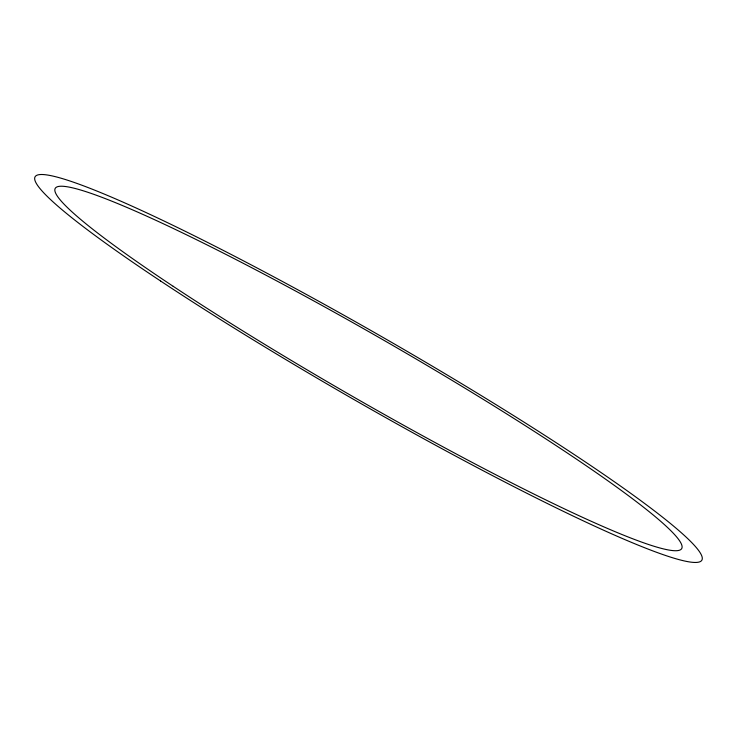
<?xml version="1.0" encoding="UTF-8"?>
<svg xmlns="http://www.w3.org/2000/svg" width="737" height="737" viewBox="0 0 737 737"><rect width="100%" height="100%" fill="white"/><g stroke="black" fill="none" stroke-linecap="round" stroke-linejoin="round"><path stroke-width="1.11" d="M160.602 281.009A384.521 34.178 29.9 0 0 698.593 562.156A384.521 34.178 29.9 0 0 246.315 262.326A384.521 34.178 29.9 0 0 160.602 281.009M173.167 286.306A361.277 32.115 29.9 0 0 678.63 550.447A361.277 32.115 29.9 0 0 253.703 268.747A361.277 32.115 29.9 0 0 173.167 286.306"/></g></svg>
